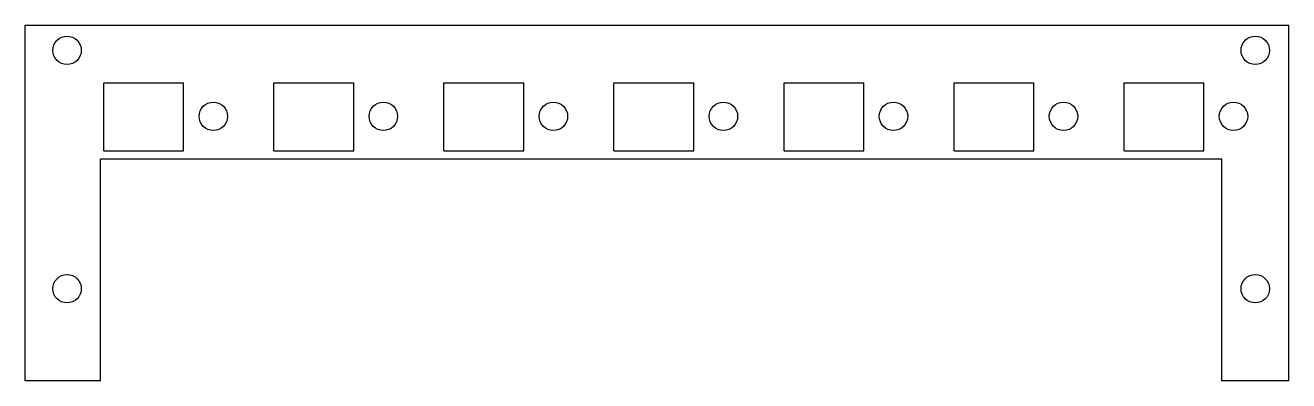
# Model space of a CAD drawing. Header units: millimetres. Extents: x 0 to 151, y 0 to 42.
import ezdxf

# ---------------------------------------------------------------- set-up
doc = ezdxf.new("R2010")
doc.units = ezdxf.units.MM
doc.layers.add('CUT', color=7, linetype='CONTINUOUS')

msp = doc.modelspace()

# ---------------------------------------------------------------- linework, layer by layer
at = {"layer": 'CUT'}
for p, q in [((0, 42.5), (151, 42.5)), ((0, 0), (0, 42.5)), ((151, 0), (151, 42.5)), ((9.4, 27.5), (9.4, 35.63)), ((9.4, 35.63), (18.93, 35.63)), ((18.93, 27.5), (18.93, 35.63)), ((29.72, 27.5), (29.72, 35.63)), ((29.72, 35.63), (39.25, 35.63)), ((39.25, 27.5), (39.25, 35.63)), ((50.04, 27.5), (50.04, 35.63)), ((50.04, 35.63), (59.57, 35.63)), ((59.57, 27.5), (59.57, 35.63)), ((70.36, 27.5), (70.36, 35.63)), ((70.36, 35.63), (79.89, 35.63)), ((79.89, 27.5), (79.89, 35.63)), ((90.68, 27.5), (90.68, 35.63)), ((90.68, 35.63), (100.21, 35.63)), ((100.21, 27.5), (100.21, 35.63)), ((111, 27.5), (111, 35.63)), ((111, 35.63), (120.53, 35.63)), ((120.53, 27.5), (120.53, 35.63)), ((131.32, 27.5), (131.32, 35.63)), ((131.32, 35.63), (140.85, 35.63)), ((140.85, 27.5), (140.85, 35.63)), ((9.4, 27.5), (18.93, 27.5)), ((29.72, 27.5), (39.25, 27.5)), ((50.04, 27.5), (59.57, 27.5)), ((70.36, 27.5), (79.89, 27.5)), ((90.68, 27.5), (100.21, 27.5)), ((111, 27.5), (120.53, 27.5)), ((131.32, 27.5), (140.85, 27.5)), ((9, 0), (9, 26.5)), ((143, 26.5), (9, 26.5)), ((143, 0), (143, 26.5)), ((9, 0), (0, 0)), ((151, 0), (143, 0))]:
    msp.add_line(p, q, dxfattribs=at)
for centre in [(5, 39.5), (147, 39.5), (22.48, 31.61), (42.8, 31.61), (63.12, 31.61), (83.44, 31.61), (103.76, 31.61), (124.08, 31.61), (144.4, 31.61), (5, 11), (147, 11)]:
    msp.add_circle(centre, 1.7, dxfattribs=at)

doc.saveas('drawing.dxf')
